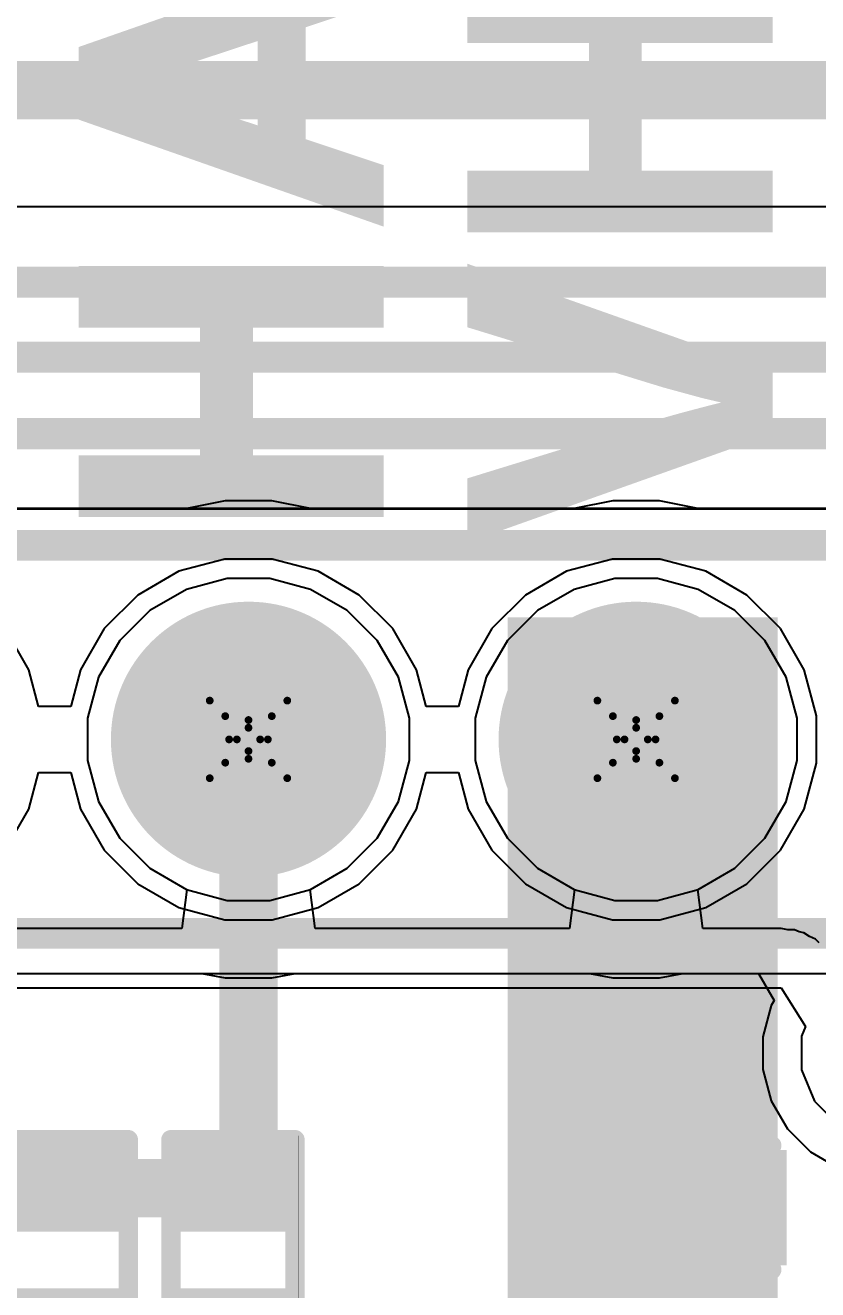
# Model space of a CAD drawing. Header units: inches. Extents: x 0 to 5379, y 0 to 5429.
# Drawn here: x 195.62 to 200.82, y 101.42 to 109.7 of the extents above; entities that cross this region are included whole.
import ezdxf

# ---------------------------------------------------------------- set-up
doc = ezdxf.new("R2010")
doc.units = ezdxf.units.IN
for name, color, linetype in [('Bottom Layer', 5, 'Continuous'), ('Bottom Solder', 6, 'Continuous'), ('Drill Drawing', 1, 'Continuous'), ('GND01', 16, 'Continuous'), ('GND02', 76, 'Continuous'), ('Multi-Layer', 9, 'Continuous'), ('Pad Holes', 156, 'Continuous'), ('PWR', 156, 'Continuous'), ('SIG 01', 90, 'Continuous'), ('Top Layer', 1, 'Continuous'), ('Top Overlay', 2, 'Continuous'), ('Top Paste', 8, 'Continuous'), ('Top Solder', 216, 'Continuous')]:
    doc.layers.add(name, color=color, linetype=linetype)
doc.styles.add('Arial_Bold', font='', dxfattribs={"height": 0.2})
doc.styles.get('Arial_Bold').set_extended_font_data('Arial', bold=True)

# ---------------------------------------------------------------- blocks, each defined once
blk = doc.blocks.new('R___0402_487')
at = {"layer": 'Top Layer'}
for points in [[(-0.6985, -0.3175), (-0.6985, 0.3175), (-0.2413, 0.3175), (-0.2413, -0.3175)], [(0.2413, -0.3175), (0.2413, 0.3175), (0.6985, 0.3175), (0.6985, -0.3175)]]:
    blk.add_hatch(color=1, dxfattribs=at).paths.add_polyline_path(points)
at = {"layer": 'Top Paste'}
for points in [[(-0.6985, -0.3175), (-0.6985, 0.3175), (-0.2413, 0.3175), (-0.2413, -0.3175)], [(0.2413, -0.3175), (0.2413, 0.3175), (0.6985, 0.3175), (0.6985, -0.3175)]]:
    blk.add_hatch(color=8, dxfattribs=at).paths.add_polyline_path(points)
at = {"layer": 'Top Solder'}
for points in [[(-0.7535, -0.3725), (-0.7535, 0.3725), (-0.1863, 0.3725), (-0.1863, -0.3725)], [(0.1863, -0.3725), (0.1863, 0.3725), (0.7535, 0.3725), (0.7535, -0.3725)]]:
    blk.add_hatch(color=216, dxfattribs=at).paths.add_polyline_path(points)
at = {"layer": 'Top Overlay'}
for points in [[(-0.7874, 0.4064, 0.127, 0.127, 0), (0.7874, 0.4064, 0.127, 0.127, 0)], [(-0.7874, 0.4064, 0.127, 0.127, 0), (-0.7874, -0.4064, 0.127, 0.127, 0)], [(0.7874, 0.4064, 0.127, 0.127, 0), (0.7874, -0.4064, 0.127, 0.127, 0)], [(-0.7874, -0.4064, 0.127, 0.127, 0), (0.7874, -0.4064, 0.127, 0.127, 0)], [(-0.8128, -0.4318, 0.00323, 0.00323, 0), (0.8128, -0.4318, 0.00323, 0.00323, 0)]]:
    blk.add_lwpolyline(points, format="xyseb", dxfattribs=at)
for points in [[(-0.8191, 0.4064, 0.0635, 0.0635, 1), (-0.7556, 0.4064, 0.0635, 0.0635, 1)], [(-0.8191, 0.4064, 0.0635, 0.0635, 1), (-0.7556, 0.4064, 0.0635, 0.0635, 1)], [(0.7556, 0.4064, 0.0635, 0.0635, 1), (0.8191, 0.4064, 0.0635, 0.0635, 1)], [(0.7556, 0.4064, 0.0635, 0.0635, 1), (0.8191, 0.4064, 0.0635, 0.0635, 1)], [(-0.8191, -0.4064, 0.0635, 0.0635, 1), (-0.7556, -0.4064, 0.0635, 0.0635, 1)], [(-0.8191, -0.4064, 0.0635, 0.0635, 1), (-0.7556, -0.4064, 0.0635, 0.0635, 1)], [(0.7556, -0.4064, 0.0635, 0.0635, 1), (0.8191, -0.4064, 0.0635, 0.0635, 1)], [(0.7556, -0.4064, 0.0635, 0.0635, 1), (0.8191, -0.4064, 0.0635, 0.0635, 1)], [(-0.8136, -0.4318, 0.00161, 0.00161, 1), (-0.812, -0.4318, 0.00161, 0.00161, 1)], [(0.812, -0.4318, 0.00161, 0.00161, 1), (0.8136, -0.4318, 0.00161, 0.00161, 1)]]:
    blk.add_lwpolyline(points, format="xyseb", close=True, dxfattribs=at)
blk = doc.blocks.new('R___0402_492')
at = {"layer": 'Top Layer'}
for points in [[(-0.6985, -0.3175), (-0.6985, 0.3175), (-0.2413, 0.3175), (-0.2413, -0.3175)], [(0.2413, -0.3175), (0.2413, 0.3175), (0.6985, 0.3175), (0.6985, -0.3175)]]:
    blk.add_hatch(color=1, dxfattribs=at).paths.add_polyline_path(points)
at = {"layer": 'Top Paste'}
for points in [[(-0.6985, -0.3175), (-0.6985, 0.3175), (-0.2413, 0.3175), (-0.2413, -0.3175)], [(0.2413, -0.3175), (0.2413, 0.3175), (0.6985, 0.3175), (0.6985, -0.3175)]]:
    blk.add_hatch(color=8, dxfattribs=at).paths.add_polyline_path(points)
at = {"layer": 'Top Solder'}
for points in [[(-0.7535, -0.3725), (-0.7535, 0.3725), (-0.1863, 0.3725), (-0.1863, -0.3725)], [(0.1863, -0.3725), (0.1863, 0.3725), (0.7535, 0.3725), (0.7535, -0.3725)]]:
    blk.add_hatch(color=216, dxfattribs=at).paths.add_polyline_path(points)
at = {"layer": 'Top Overlay'}
for points in [[(0.7874, 0.4064, 0.127, 0.127, 0), (-0.7874, 0.4064, 0.127, 0.127, 0)], [(-0.7874, -0.4064, 0.127, 0.127, 0), (-0.7874, 0.4064, 0.127, 0.127, 0)], [(0.7874, -0.4064, 0.127, 0.127, 0), (0.7874, 0.4064, 0.127, 0.127, 0)], [(0.7874, -0.4064, 0.127, 0.127, 0), (-0.7874, -0.4064, 0.127, 0.127, 0)], [(0.8128, -0.4318, 0.00323, 0.00323, 0), (-0.8128, -0.4318, 0.00323, 0.00323, 0)]]:
    blk.add_lwpolyline(points, format="xyseb", dxfattribs=at)
for points in [[(-0.8191, 0.4064, 0.0635, 0.0635, 1), (-0.7556, 0.4064, 0.0635, 0.0635, 1)], [(-0.8191, 0.4064, 0.0635, 0.0635, 1), (-0.7556, 0.4064, 0.0635, 0.0635, 1)], [(0.7556, 0.4064, 0.0635, 0.0635, 1), (0.8191, 0.4064, 0.0635, 0.0635, 1)], [(0.7556, 0.4064, 0.0635, 0.0635, 1), (0.8191, 0.4064, 0.0635, 0.0635, 1)], [(-0.8191, -0.4064, 0.0635, 0.0635, 1), (-0.7556, -0.4064, 0.0635, 0.0635, 1)], [(-0.8191, -0.4064, 0.0635, 0.0635, 1), (-0.7556, -0.4064, 0.0635, 0.0635, 1)], [(0.7556, -0.4064, 0.0635, 0.0635, 1), (0.8191, -0.4064, 0.0635, 0.0635, 1)], [(0.7556, -0.4064, 0.0635, 0.0635, 1), (0.8191, -0.4064, 0.0635, 0.0635, 1)], [(-0.8136, -0.4318, 0.00161, 0.00161, 1), (-0.812, -0.4318, 0.00161, 0.00161, 1)], [(0.812, -0.4318, 0.00161, 0.00161, 1), (0.8136, -0.4318, 0.00161, 0.00161, 1)]]:
    blk.add_lwpolyline(points, format="xyseb", close=True, dxfattribs=at)
blk = doc.blocks.new('HDR1X5__814')
at = {"layer": 'Bottom Layer'}
h = blk.add_hatch(color=5, dxfattribs=at)
edge = h.paths.add_edge_path()
edge.add_arc((5.08, 0), 0.8, 0, 360)
h = blk.add_hatch(color=5, dxfattribs=at)
edge = h.paths.add_edge_path()
edge.add_arc((7.62, 0), 0.8, 0, 360)
at = {"layer": 'Bottom Solder'}
h = blk.add_hatch(color=6, dxfattribs=at)
edge = h.paths.add_edge_path()
edge.add_arc((5.08, 0), 0.9016, 0, 360)
h = blk.add_hatch(color=6, dxfattribs=at)
edge = h.paths.add_edge_path()
edge.add_arc((7.62, 0), 0.9016, 0, 360)
at = {"layer": 'GND01'}
h = blk.add_hatch(color=16, dxfattribs=at)
edge = h.paths.add_edge_path()
edge.add_arc((5.08, 0), 0.8, 0, 360)
h = blk.add_hatch(color=16, dxfattribs=at)
edge = h.paths.add_edge_path()
edge.add_arc((7.62, 0), 0.8, 0, 360)
at = {"layer": 'GND02'}
h = blk.add_hatch(color=76, dxfattribs=at)
edge = h.paths.add_edge_path()
edge.add_arc((5.08, 0), 0.8, 0, 360)
h = blk.add_hatch(color=76, dxfattribs=at)
edge = h.paths.add_edge_path()
edge.add_arc((7.62, 0), 0.8, 0, 360)
at = {"layer": 'Multi-Layer'}
h = blk.add_hatch(color=9, dxfattribs=at)
edge = h.paths.add_edge_path()
edge.add_arc((5.08, 0), 0.8, 0, 360)
h = blk.add_hatch(color=9, dxfattribs=at)
edge = h.paths.add_edge_path()
edge.add_arc((7.62, 0), 0.8, 0, 360)
at = {"layer": 'Pad Holes'}
h = blk.add_hatch(color=7, dxfattribs=at)
edge = h.paths.add_edge_path()
edge.add_arc((5.08, 0), 0.475, 0, 360)
h = blk.add_hatch(color=7, dxfattribs=at)
edge = h.paths.add_edge_path()
edge.add_arc((7.62, 0), 0.475, 0, 360)
at = {"layer": 'PWR'}
h = blk.add_hatch(color=156, dxfattribs=at)
edge = h.paths.add_edge_path()
edge.add_arc((5.08, 0), 0.8, 0, 360)
h = blk.add_hatch(color=156, dxfattribs=at)
edge = h.paths.add_edge_path()
edge.add_arc((7.62, 0), 0.8, 0, 360)
at = {"layer": 'SIG 01'}
h = blk.add_hatch(color=90, dxfattribs=at)
edge = h.paths.add_edge_path()
edge.add_arc((5.08, 0), 0.8, 0, 360)
h = blk.add_hatch(color=90, dxfattribs=at)
edge = h.paths.add_edge_path()
edge.add_arc((7.62, 0), 0.8, 0, 360)
at = {"layer": 'Top Layer'}
h = blk.add_hatch(color=1, dxfattribs=at)
edge = h.paths.add_edge_path()
edge.add_arc((5.08, 0), 0.8, 0, 360)
h = blk.add_hatch(color=1, dxfattribs=at)
edge = h.paths.add_edge_path()
edge.add_arc((7.62, 0), 0.8, 0, 360)
at = {"layer": 'Top Solder'}
h = blk.add_hatch(color=216, dxfattribs=at)
edge = h.paths.add_edge_path()
edge.add_arc((5.08, 0), 0.9016, 0, 360)
h = blk.add_hatch(color=216, dxfattribs=at)
edge = h.paths.add_edge_path()
edge.add_arc((7.62, 0), 0.9016, 0, 360)
at = {"layer": 'Top Overlay'}
for points in [[(-1.27, 1.27, 0.2, 0.2, 0), (11.43, 1.27, 0.2, 0.2, 0)], [(-1.27, -1.27, 0.2, 0.2, 0), (11.43, -1.27, 0.2, 0.2, 0)]]:
    blk.add_lwpolyline(points, format="xyseb", dxfattribs=at)
blk = doc.blocks.new('C___0402_1002')
at = {"layer": 'Top Layer'}
for points in [[(-0.6985, -0.3175), (-0.6985, 0.3175), (-0.2413, 0.3175), (-0.2413, -0.3175)], [(0.2413, -0.3175), (0.2413, 0.3175), (0.6985, 0.3175), (0.6985, -0.3175)]]:
    blk.add_hatch(color=1, dxfattribs=at).paths.add_polyline_path(points)
at = {"layer": 'Top Paste'}
for points in [[(-0.6985, -0.3175), (-0.6985, 0.3175), (-0.2413, 0.3175), (-0.2413, -0.3175)], [(0.2413, -0.3175), (0.2413, 0.3175), (0.6985, 0.3175), (0.6985, -0.3175)]]:
    blk.add_hatch(color=8, dxfattribs=at).paths.add_polyline_path(points)
at = {"layer": 'Top Solder'}
for points in [[(-0.7585, -0.3775), (-0.7585, 0.3775), (-0.1813, 0.3775), (-0.1813, -0.3775)], [(0.1813, -0.3775), (0.1813, 0.3775), (0.7585, 0.3775), (0.7585, -0.3775)]]:
    blk.add_hatch(color=216, dxfattribs=at).paths.add_polyline_path(points)
at = {"layer": 'Top Overlay'}
for points in [[(-0.7874, -0.4064, 0.127, 0.127, 0), (-0.7874, 0.4064, 0.127, 0.127, 0)], [(-0.7874, 0.4064, 0.127, 0.127, 0), (-0.2794, 0.4064, 0.127, 0.127, 0)], [(0.2794, 0.4064, 0.127, 0.127, 0), (0.7874, 0.4064, 0.127, 0.127, 0)], [(0.7874, -0.4064, 0.127, 0.127, 0), (0.7874, 0.4064, 0.127, 0.127, 0)], [(-0.7874, -0.4064, 0.127, 0.127, 0), (-0.2794, -0.4064, 0.127, 0.127, 0)], [(0.2794, -0.4064, 0.127, 0.127, 0), (0.7874, -0.4064, 0.127, 0.127, 0)]]:
    blk.add_lwpolyline(points, format="xyseb", dxfattribs=at)
for points in [[(-0.8191, 0.4064, 0.0635, 0.0635, 1), (-0.7556, 0.4064, 0.0635, 0.0635, 1)], [(-0.8191, 0.4064, 0.0635, 0.0635, 1), (-0.7556, 0.4064, 0.0635, 0.0635, 1)], [(-0.3111, 0.4064, 0.0635, 0.0635, 1), (-0.2477, 0.4064, 0.0635, 0.0635, 1)], [(0.2477, 0.4064, 0.0635, 0.0635, 1), (0.3111, 0.4064, 0.0635, 0.0635, 1)], [(0.7556, 0.4064, 0.0635, 0.0635, 1), (0.8191, 0.4064, 0.0635, 0.0635, 1)], [(0.7556, 0.4064, 0.0635, 0.0635, 1), (0.8191, 0.4064, 0.0635, 0.0635, 1)], [(-0.8191, -0.4064, 0.0635, 0.0635, 1), (-0.7556, -0.4064, 0.0635, 0.0635, 1)], [(-0.8191, -0.4064, 0.0635, 0.0635, 1), (-0.7556, -0.4064, 0.0635, 0.0635, 1)], [(-0.3111, -0.4064, 0.0635, 0.0635, 1), (-0.2477, -0.4064, 0.0635, 0.0635, 1)], [(0.2477, -0.4064, 0.0635, 0.0635, 1), (0.3111, -0.4064, 0.0635, 0.0635, 1)], [(0.7556, -0.4064, 0.0635, 0.0635, 1), (0.8191, -0.4064, 0.0635, 0.0635, 1)], [(0.7556, -0.4064, 0.0635, 0.0635, 1), (0.8191, -0.4064, 0.0635, 0.0635, 1)]]:
    blk.add_lwpolyline(points, format="xyseb", close=True, dxfattribs=at)

msp = doc.modelspace()

# ---------------------------------------------------------------- hatches: boundary and pattern name
at = {"layer": 'Top Layer'}
msp.add_hatch(color=1, dxfattribs=at).paths.add_polyline_path([(198.7851, 99.6745), (200.5542, 99.6745), (200.5542, 105.8257), (198.7851, 105.8257)])

# ---------------------------------------------------------------- linework, layer by layer
at = {"layer": 'Bottom Layer'}
for p, q in [((196.9336, 106.5877), (196.6823, 106.5377)), ((197.2413, 106.5877), (196.9336, 106.5877)), ((197.4927, 106.5377), (197.2413, 106.5877)), ((199.4736, 106.5877), (199.2223, 106.5377)), ((199.7813, 106.5877), (199.4736, 106.5877)), ((200.0327, 106.5377), (199.7813, 106.5877)), ((203.7336, 106.5377), (190.4955, 106.5377)), ((196.6823, 106.5377), (194.9527, 106.5377)), ((199.2223, 106.5377), (197.4927, 106.5377)), ((201.7623, 106.5377), (200.0327, 106.5377)), ((190.4955, 103.4937), (203.7336, 103.4937)), ((194.8525, 103.4937), (196.7824, 103.4937)), ((196.7824, 103.4937), (196.9336, 103.4637)), ((197.2413, 103.4637), (197.3925, 103.4937)), ((197.3925, 103.4937), (199.3224, 103.4937)), ((199.3224, 103.4937), (199.4736, 103.4637)), ((199.7813, 103.4637), (199.9325, 103.4937)), ((199.9325, 103.4937), (200.4285, 103.4937)), ((200.4285, 103.4937), (200.5312, 103.3159)), ((196.9336, 103.4637), (197.2413, 103.4637)), ((199.4736, 103.4637), (199.7813, 103.4637)), ((200.5312, 103.3159), (200.5125, 103.2835)), ((200.5125, 103.2835), (200.4574, 103.078)), ((200.4574, 103.078), (200.4574, 102.8652)), ((200.4574, 102.8652), (200.5125, 102.6597)), ((200.5125, 102.6597), (200.6188, 102.4755)), ((200.6188, 102.4755), (200.7693, 102.325)), ((200.7693, 102.325), (200.9535, 102.2187))]:
    msp.add_line(p, q, dxfattribs=at)
at = {"layer": 'Drill Drawing'}
for points in [[(196.8335, 105.2797, 0.0508, 0.0508, 0), (197.0875, 105.1527, 0.0508, 0.0508, 0)], [(196.8335, 105.2797, 0.0508, 0.0508, 0), (196.9605, 105.0257, 0.0508, 0.0508, 0)], [(197.0875, 105.1527, 0.0508, 0.0508, 0), (197.3415, 105.2797, 0.0508, 0.0508, 0)], [(197.2145, 105.0257, 0.0508, 0.0508, 0), (197.3415, 105.2797, 0.0508, 0.0508, 0)], [(199.3735, 105.2797, 0.0508, 0.0508, 0), (199.6275, 105.1527, 0.0508, 0.0508, 0)], [(199.3735, 105.2797, 0.0508, 0.0508, 0), (199.5005, 105.0257, 0.0508, 0.0508, 0)], [(199.6275, 105.1527, 0.0508, 0.0508, 0), (199.8815, 105.2797, 0.0508, 0.0508, 0)], [(199.7545, 105.0257, 0.0508, 0.0508, 0), (199.8815, 105.2797, 0.0508, 0.0508, 0)], [(196.9351, 105.1781, 0.0508, 0.0508, 0), (197.0875, 105.1019, 0.0508, 0.0508, 0)], [(196.9351, 105.1781, 0.0508, 0.0508, 0), (197.0113, 105.0257, 0.0508, 0.0508, 0)], [(197.0875, 105.1019, 0.0508, 0.0508, 0), (197.2399, 105.1781, 0.0508, 0.0508, 0)], [(197.1637, 105.0257, 0.0508, 0.0508, 0), (197.2399, 105.1781, 0.0508, 0.0508, 0)], [(199.4751, 105.1781, 0.0508, 0.0508, 0), (199.6275, 105.1019, 0.0508, 0.0508, 0)], [(199.4751, 105.1781, 0.0508, 0.0508, 0), (199.5513, 105.0257, 0.0508, 0.0508, 0)], [(199.6275, 105.1019, 0.0508, 0.0508, 0), (199.7799, 105.1781, 0.0508, 0.0508, 0)], [(199.7037, 105.0257, 0.0508, 0.0508, 0), (199.7799, 105.1781, 0.0508, 0.0508, 0)], [(196.8335, 104.7717, 0.0508, 0.0508, 0), (196.9605, 105.0257, 0.0508, 0.0508, 0)], [(196.9351, 104.8733, 0.0508, 0.0508, 0), (197.0113, 105.0257, 0.0508, 0.0508, 0)], [(196.9351, 104.8733, 0.0508, 0.0508, 0), (197.0875, 104.9495, 0.0508, 0.0508, 0)], [(197.0875, 104.9495, 0.0508, 0.0508, 0), (197.2399, 104.8733, 0.0508, 0.0508, 0)], [(197.1637, 105.0257, 0.0508, 0.0508, 0), (197.2399, 104.8733, 0.0508, 0.0508, 0)], [(197.2145, 105.0257, 0.0508, 0.0508, 0), (197.3415, 104.7717, 0.0508, 0.0508, 0)], [(199.3735, 104.7717, 0.0508, 0.0508, 0), (199.5005, 105.0257, 0.0508, 0.0508, 0)], [(199.4751, 104.8733, 0.0508, 0.0508, 0), (199.5513, 105.0257, 0.0508, 0.0508, 0)], [(199.4751, 104.8733, 0.0508, 0.0508, 0), (199.6275, 104.9495, 0.0508, 0.0508, 0)], [(199.6275, 104.9495, 0.0508, 0.0508, 0), (199.7799, 104.8733, 0.0508, 0.0508, 0)], [(199.7037, 105.0257, 0.0508, 0.0508, 0), (199.7799, 104.8733, 0.0508, 0.0508, 0)], [(199.7545, 105.0257, 0.0508, 0.0508, 0), (199.8815, 104.7717, 0.0508, 0.0508, 0)], [(196.8335, 104.7717, 0.0508, 0.0508, 0), (197.0875, 104.8987, 0.0508, 0.0508, 0)], [(197.0875, 104.8987, 0.0508, 0.0508, 0), (197.3415, 104.7717, 0.0508, 0.0508, 0)], [(199.3735, 104.7717, 0.0508, 0.0508, 0), (199.6275, 104.8987, 0.0508, 0.0508, 0)], [(199.6275, 104.8987, 0.0508, 0.0508, 0), (199.8815, 104.7717, 0.0508, 0.0508, 0)]]:
    msp.add_lwpolyline(points, format="xyseb", dxfattribs=at)
for points in [[(196.8208, 105.2797, 0.0254, 0.0254, 1), (196.8462, 105.2797, 0.0254, 0.0254, 1)], [(196.8208, 105.2797, 0.0254, 0.0254, 1), (196.8462, 105.2797, 0.0254, 0.0254, 1)], [(197.3288, 105.2797, 0.0254, 0.0254, 1), (197.3542, 105.2797, 0.0254, 0.0254, 1)], [(197.3288, 105.2797, 0.0254, 0.0254, 1), (197.3542, 105.2797, 0.0254, 0.0254, 1)], [(199.3608, 105.2797, 0.0254, 0.0254, 1), (199.3862, 105.2797, 0.0254, 0.0254, 1)], [(199.3608, 105.2797, 0.0254, 0.0254, 1), (199.3862, 105.2797, 0.0254, 0.0254, 1)], [(199.8688, 105.2797, 0.0254, 0.0254, 1), (199.8942, 105.2797, 0.0254, 0.0254, 1)], [(199.8688, 105.2797, 0.0254, 0.0254, 1), (199.8942, 105.2797, 0.0254, 0.0254, 1)], [(196.9224, 105.1781, 0.0254, 0.0254, 1), (196.9478, 105.1781, 0.0254, 0.0254, 1)], [(196.9224, 105.1781, 0.0254, 0.0254, 1), (196.9478, 105.1781, 0.0254, 0.0254, 1)], [(197.0748, 105.1527, 0.0254, 0.0254, 1), (197.1002, 105.1527, 0.0254, 0.0254, 1)], [(197.0748, 105.1527, 0.0254, 0.0254, 1), (197.1002, 105.1527, 0.0254, 0.0254, 1)], [(197.2272, 105.1781, 0.0254, 0.0254, 1), (197.2526, 105.1781, 0.0254, 0.0254, 1)], [(197.2272, 105.1781, 0.0254, 0.0254, 1), (197.2526, 105.1781, 0.0254, 0.0254, 1)], [(199.4624, 105.1781, 0.0254, 0.0254, 1), (199.4878, 105.1781, 0.0254, 0.0254, 1)], [(199.4624, 105.1781, 0.0254, 0.0254, 1), (199.4878, 105.1781, 0.0254, 0.0254, 1)], [(199.6148, 105.1527, 0.0254, 0.0254, 1), (199.6402, 105.1527, 0.0254, 0.0254, 1)], [(199.6148, 105.1527, 0.0254, 0.0254, 1), (199.6402, 105.1527, 0.0254, 0.0254, 1)], [(199.7672, 105.1781, 0.0254, 0.0254, 1), (199.7926, 105.1781, 0.0254, 0.0254, 1)], [(199.7672, 105.1781, 0.0254, 0.0254, 1), (199.7926, 105.1781, 0.0254, 0.0254, 1)], [(197.0748, 105.1019, 0.0254, 0.0254, 1), (197.1002, 105.1019, 0.0254, 0.0254, 1)], [(197.0748, 105.1019, 0.0254, 0.0254, 1), (197.1002, 105.1019, 0.0254, 0.0254, 1)], [(199.6148, 105.1019, 0.0254, 0.0254, 1), (199.6402, 105.1019, 0.0254, 0.0254, 1)], [(199.6148, 105.1019, 0.0254, 0.0254, 1), (199.6402, 105.1019, 0.0254, 0.0254, 1)], [(196.9478, 105.0257, 0.0254, 0.0254, 1), (196.9732, 105.0257, 0.0254, 0.0254, 1)], [(196.9478, 105.0257, 0.0254, 0.0254, 1), (196.9732, 105.0257, 0.0254, 0.0254, 1)], [(196.9986, 105.0257, 0.0254, 0.0254, 1), (197.024, 105.0257, 0.0254, 0.0254, 1)], [(196.9986, 105.0257, 0.0254, 0.0254, 1), (197.024, 105.0257, 0.0254, 0.0254, 1)], [(197.0748, 104.9495, 0.0254, 0.0254, 1), (197.1002, 104.9495, 0.0254, 0.0254, 1)], [(197.0748, 104.9495, 0.0254, 0.0254, 1), (197.1002, 104.9495, 0.0254, 0.0254, 1)], [(197.151, 105.0257, 0.0254, 0.0254, 1), (197.1764, 105.0257, 0.0254, 0.0254, 1)], [(197.151, 105.0257, 0.0254, 0.0254, 1), (197.1764, 105.0257, 0.0254, 0.0254, 1)], [(197.2018, 105.0257, 0.0254, 0.0254, 1), (197.2272, 105.0257, 0.0254, 0.0254, 1)], [(197.2018, 105.0257, 0.0254, 0.0254, 1), (197.2272, 105.0257, 0.0254, 0.0254, 1)], [(199.4878, 105.0257, 0.0254, 0.0254, 1), (199.5132, 105.0257, 0.0254, 0.0254, 1)], [(199.4878, 105.0257, 0.0254, 0.0254, 1), (199.5132, 105.0257, 0.0254, 0.0254, 1)], [(199.5386, 105.0257, 0.0254, 0.0254, 1), (199.564, 105.0257, 0.0254, 0.0254, 1)], [(199.5386, 105.0257, 0.0254, 0.0254, 1), (199.564, 105.0257, 0.0254, 0.0254, 1)], [(199.6148, 104.9495, 0.0254, 0.0254, 1), (199.6402, 104.9495, 0.0254, 0.0254, 1)], [(199.6148, 104.9495, 0.0254, 0.0254, 1), (199.6402, 104.9495, 0.0254, 0.0254, 1)], [(199.691, 105.0257, 0.0254, 0.0254, 1), (199.7164, 105.0257, 0.0254, 0.0254, 1)], [(199.691, 105.0257, 0.0254, 0.0254, 1), (199.7164, 105.0257, 0.0254, 0.0254, 1)], [(199.7418, 105.0257, 0.0254, 0.0254, 1), (199.7672, 105.0257, 0.0254, 0.0254, 1)], [(199.7418, 105.0257, 0.0254, 0.0254, 1), (199.7672, 105.0257, 0.0254, 0.0254, 1)], [(196.9224, 104.8733, 0.0254, 0.0254, 1), (196.9478, 104.8733, 0.0254, 0.0254, 1)], [(196.9224, 104.8733, 0.0254, 0.0254, 1), (196.9478, 104.8733, 0.0254, 0.0254, 1)], [(197.0748, 104.8987, 0.0254, 0.0254, 1), (197.1002, 104.8987, 0.0254, 0.0254, 1)], [(197.0748, 104.8987, 0.0254, 0.0254, 1), (197.1002, 104.8987, 0.0254, 0.0254, 1)], [(197.2272, 104.8733, 0.0254, 0.0254, 1), (197.2526, 104.8733, 0.0254, 0.0254, 1)], [(197.2272, 104.8733, 0.0254, 0.0254, 1), (197.2526, 104.8733, 0.0254, 0.0254, 1)], [(199.4624, 104.8733, 0.0254, 0.0254, 1), (199.4878, 104.8733, 0.0254, 0.0254, 1)], [(199.4624, 104.8733, 0.0254, 0.0254, 1), (199.4878, 104.8733, 0.0254, 0.0254, 1)], [(199.6148, 104.8987, 0.0254, 0.0254, 1), (199.6402, 104.8987, 0.0254, 0.0254, 1)], [(199.6148, 104.8987, 0.0254, 0.0254, 1), (199.6402, 104.8987, 0.0254, 0.0254, 1)], [(199.7672, 104.8733, 0.0254, 0.0254, 1), (199.7926, 104.8733, 0.0254, 0.0254, 1)], [(199.7672, 104.8733, 0.0254, 0.0254, 1), (199.7926, 104.8733, 0.0254, 0.0254, 1)], [(196.8208, 104.7717, 0.0254, 0.0254, 1), (196.8462, 104.7717, 0.0254, 0.0254, 1)], [(196.8208, 104.7717, 0.0254, 0.0254, 1), (196.8462, 104.7717, 0.0254, 0.0254, 1)], [(197.3288, 104.7717, 0.0254, 0.0254, 1), (197.3542, 104.7717, 0.0254, 0.0254, 1)], [(197.3288, 104.7717, 0.0254, 0.0254, 1), (197.3542, 104.7717, 0.0254, 0.0254, 1)], [(199.3608, 104.7717, 0.0254, 0.0254, 1), (199.3862, 104.7717, 0.0254, 0.0254, 1)], [(199.3608, 104.7717, 0.0254, 0.0254, 1), (199.3862, 104.7717, 0.0254, 0.0254, 1)], [(199.8688, 104.7717, 0.0254, 0.0254, 1), (199.8942, 104.7717, 0.0254, 0.0254, 1)], [(199.8688, 104.7717, 0.0254, 0.0254, 1), (199.8942, 104.7717, 0.0254, 0.0254, 1)]]:
    msp.add_lwpolyline(points, format="xyseb", close=True, dxfattribs=at)
at = {"layer": 'GND01'}
for p, q in [((196.9487, 106.0797), (196.6807, 106.0078)), ((197.2263, 106.0797), (196.9487, 106.0797)), ((197.4943, 106.0078), (197.2263, 106.0797)), ((199.4887, 106.0797), (199.2207, 106.0078)), ((199.7663, 106.0797), (199.4887, 106.0797)), ((200.0343, 106.0078), (199.7663, 106.0797)), ((196.6807, 106.0078), (196.4403, 105.8691)), ((197.7347, 105.8691), (197.4943, 106.0078)), ((199.2207, 106.0078), (198.9803, 105.8691)), ((200.2747, 105.8691), (200.0343, 106.0078)), ((196.4403, 105.8691), (196.2441, 105.6728)), ((197.9309, 105.6728), (197.7347, 105.8691)), ((198.9803, 105.8691), (198.7841, 105.6728)), ((200.4709, 105.6728), (200.2747, 105.8691)), ((196.2441, 105.6728), (196.1053, 105.4325)), ((198.0697, 105.4325), (197.9309, 105.6728)), ((198.7841, 105.6728), (198.6453, 105.4325)), ((200.6097, 105.4325), (200.4709, 105.6728)), ((196.1053, 105.4325), (196.0335, 105.1644)), ((198.1415, 105.1644), (198.0697, 105.4325)), ((198.6453, 105.4325), (198.5735, 105.1644)), ((200.6815, 105.1644), (200.6097, 105.4325)), ((196.0335, 105.1644), (196.0335, 104.8869)), ((198.1415, 104.8869), (198.1415, 105.1644)), ((198.5735, 105.1644), (198.5735, 104.8869)), ((200.6815, 104.8869), (200.6815, 105.1644)), ((196.0335, 104.8869), (196.1053, 104.6188)), ((198.0697, 104.6188), (198.1415, 104.8869)), ((198.5735, 104.8869), (198.6453, 104.6188)), ((200.6097, 104.6188), (200.6815, 104.8869)), ((196.1053, 104.6188), (196.2441, 104.3785)), ((197.9309, 104.3785), (198.0697, 104.6188)), ((198.6453, 104.6188), (198.7841, 104.3785)), ((200.4709, 104.3785), (200.6097, 104.6188)), ((196.2441, 104.3785), (196.4403, 104.1822)), ((197.7347, 104.1822), (197.9309, 104.3785)), ((198.7841, 104.3785), (198.9803, 104.1822)), ((200.2747, 104.1822), (200.4709, 104.3785)), ((196.4403, 104.1822), (196.6807, 104.0435)), ((197.4943, 104.0435), (197.7347, 104.1822)), ((198.9803, 104.1822), (199.2207, 104.0435)), ((200.0343, 104.0435), (200.2747, 104.1822)), ((196.6807, 104.0435), (196.9487, 103.9717)), ((197.2263, 103.9717), (197.4943, 104.0435)), ((199.2207, 104.0435), (199.4887, 103.9717)), ((199.7663, 103.9717), (200.0343, 104.0435)), ((196.9487, 103.9717), (197.2263, 103.9717)), ((199.4887, 103.9717), (199.7663, 103.9717))]:
    msp.add_line(p, q, dxfattribs=at)
at = {"layer": 'GND02'}
for p, q in [((196.9487, 106.0797), (196.6807, 106.0078)), ((197.2263, 106.0797), (196.9487, 106.0797)), ((197.4943, 106.0078), (197.2263, 106.0797)), ((199.4887, 106.0797), (199.2207, 106.0078)), ((199.7663, 106.0797), (199.4887, 106.0797)), ((200.0343, 106.0078), (199.7663, 106.0797)), ((196.6807, 106.0078), (196.4403, 105.8691)), ((197.7347, 105.8691), (197.4943, 106.0078)), ((199.2207, 106.0078), (198.9803, 105.8691)), ((200.2747, 105.8691), (200.0343, 106.0078)), ((196.4403, 105.8691), (196.2441, 105.6728)), ((197.9309, 105.6728), (197.7347, 105.8691)), ((198.9803, 105.8691), (198.7841, 105.6728)), ((200.4709, 105.6728), (200.2747, 105.8691)), ((196.2441, 105.6728), (196.1053, 105.4325)), ((198.0697, 105.4325), (197.9309, 105.6728)), ((198.7841, 105.6728), (198.6453, 105.4325)), ((200.6097, 105.4325), (200.4709, 105.6728)), ((196.1053, 105.4325), (196.0335, 105.1644)), ((198.1415, 105.1644), (198.0697, 105.4325)), ((198.6453, 105.4325), (198.5735, 105.1644)), ((200.6815, 105.1644), (200.6097, 105.4325)), ((196.0335, 105.1644), (196.0335, 104.8869)), ((198.1415, 104.8869), (198.1415, 105.1644)), ((198.5735, 105.1644), (198.5735, 104.8869)), ((200.6815, 104.8869), (200.6815, 105.1644)), ((196.0335, 104.8869), (196.1053, 104.6188)), ((198.0697, 104.6188), (198.1415, 104.8869)), ((198.5735, 104.8869), (198.6453, 104.6188)), ((200.6097, 104.6188), (200.6815, 104.8869)), ((196.1053, 104.6188), (196.2441, 104.3785)), ((197.9309, 104.3785), (198.0697, 104.6188)), ((198.6453, 104.6188), (198.7841, 104.3785)), ((200.4709, 104.3785), (200.6097, 104.6188)), ((196.2441, 104.3785), (196.4403, 104.1822)), ((197.7347, 104.1822), (197.9309, 104.3785)), ((198.7841, 104.3785), (198.9803, 104.1822)), ((200.2747, 104.1822), (200.4709, 104.3785)), ((196.4403, 104.1822), (196.6807, 104.0435)), ((197.4943, 104.0435), (197.7347, 104.1822)), ((198.9803, 104.1822), (199.2207, 104.0435)), ((200.0343, 104.0435), (200.2747, 104.1822)), ((196.6807, 104.0435), (196.9487, 103.9717)), ((197.2263, 103.9717), (197.4943, 104.0435)), ((199.2207, 104.0435), (199.4887, 103.9717)), ((199.7663, 103.9717), (200.0343, 104.0435)), ((196.9487, 103.9717), (197.2263, 103.9717)), ((199.4887, 103.9717), (199.7663, 103.9717))]:
    msp.add_line(p, q, dxfattribs=at)
at = {"layer": 'PWR'}
for p, q in [((196.9487, 106.0797), (196.6807, 106.0078)), ((197.2263, 106.0797), (196.9487, 106.0797)), ((197.4943, 106.0078), (197.2263, 106.0797)), ((199.4887, 106.0797), (199.2207, 106.0078)), ((199.7663, 106.0797), (199.4887, 106.0797)), ((200.0343, 106.0078), (199.7663, 106.0797)), ((196.6807, 106.0078), (196.4403, 105.8691)), ((197.7347, 105.8691), (197.4943, 106.0078)), ((199.2207, 106.0078), (198.9803, 105.8691)), ((200.2747, 105.8691), (200.0343, 106.0078)), ((196.4403, 105.8691), (196.2441, 105.6728)), ((197.9309, 105.6728), (197.7347, 105.8691)), ((198.9803, 105.8691), (198.7841, 105.6728)), ((200.4709, 105.6728), (200.2747, 105.8691)), ((196.2441, 105.6728), (196.1053, 105.4325)), ((198.0697, 105.4325), (197.9309, 105.6728)), ((198.7841, 105.6728), (198.6453, 105.4325)), ((200.6097, 105.4325), (200.4709, 105.6728)), ((196.1053, 105.4325), (196.0335, 105.1644)), ((198.1415, 105.1644), (198.0697, 105.4325)), ((198.6453, 105.4325), (198.5735, 105.1644)), ((200.6815, 105.1644), (200.6097, 105.4325)), ((196.0335, 105.1644), (196.0335, 104.8869)), ((198.1415, 104.8869), (198.1415, 105.1644)), ((198.5735, 105.1644), (198.5735, 104.8869)), ((200.6815, 104.8869), (200.6815, 105.1644)), ((196.0335, 104.8869), (196.1053, 104.6188)), ((198.0697, 104.6188), (198.1415, 104.8869)), ((198.5735, 104.8869), (198.6453, 104.6188)), ((200.6097, 104.6188), (200.6815, 104.8869)), ((196.1053, 104.6188), (196.2441, 104.3785)), ((197.9309, 104.3785), (198.0697, 104.6188)), ((198.6453, 104.6188), (198.7841, 104.3785)), ((200.4709, 104.3785), (200.6097, 104.6188)), ((196.2441, 104.3785), (196.4403, 104.1822)), ((197.7347, 104.1822), (197.9309, 104.3785)), ((198.7841, 104.3785), (198.9803, 104.1822)), ((200.2747, 104.1822), (200.4709, 104.3785)), ((196.4403, 104.1822), (196.6807, 104.0435)), ((197.4943, 104.0435), (197.7347, 104.1822)), ((198.9803, 104.1822), (199.2207, 104.0435)), ((200.0343, 104.0435), (200.2747, 104.1822)), ((196.684, 104.0426), (196.6506, 103.7886)), ((196.6807, 104.0435), (196.684, 104.0426)), ((197.4909, 104.0426), (197.4943, 104.0435)), ((197.5244, 103.7886), (197.4909, 104.0426)), ((199.224, 104.0426), (199.1906, 103.7886)), ((199.2207, 104.0435), (199.224, 104.0426)), ((200.0309, 104.0426), (200.0343, 104.0435)), ((200.0644, 103.7886), (200.0309, 104.0426)), ((196.6506, 103.7886), (194.9844, 103.7886)), ((199.1906, 103.7886), (197.5244, 103.7886)), ((200.5786, 103.7886), (200.0644, 103.7886)), ((200.6214, 103.78), (200.5786, 103.7886)), ((200.6651, 103.7788), (200.6214, 103.78)), ((200.6951, 103.7654), (200.6651, 103.7788)), ((200.7272, 103.759), (200.6951, 103.7654)), ((200.7636, 103.7347), (200.7272, 103.759)), ((200.8035, 103.7168), (200.7636, 103.7347)), ((200.826, 103.693), (200.8035, 103.7168)), ((187.4011, 103.4001), (200.5786, 103.4001)), ((200.5786, 103.4001), (200.738, 103.1461)), ((200.738, 103.1461), (200.7114, 103.0818)), ((200.7114, 103.0818), (200.7114, 102.8614)), ((200.7114, 102.8614), (200.7957, 102.6578)), ((200.7957, 102.6578), (200.9516, 102.5019))]:
    msp.add_line(p, q, dxfattribs=at)
at = {"layer": 'SIG 01'}
for p, q in [((206.1962, 108.5122), (190.2259, 108.5122)), ((191.2876, 106.5355), (223.0523, 106.5355)), ((196.932, 106.2067), (196.6316, 106.1262)), ((197.243, 106.2067), (196.932, 106.2067)), ((197.5433, 106.1262), (197.243, 106.2067)), ((199.472, 106.2067), (199.1716, 106.1262)), ((199.783, 106.2067), (199.472, 106.2067)), ((200.0833, 106.1262), (199.783, 106.2067)), ((196.6316, 106.1262), (196.3623, 105.9707)), ((197.8126, 105.9707), (197.5433, 106.1262)), ((199.1716, 106.1262), (198.9023, 105.9707)), ((200.3526, 105.9707), (200.0833, 106.1262)), ((196.3623, 105.9707), (196.1425, 105.7508)), ((198.0325, 105.7508), (197.8126, 105.9707)), ((198.9023, 105.9707), (198.6825, 105.7508)), ((200.5725, 105.7508), (200.3526, 105.9707)), ((195.648, 105.4815), (195.4925, 105.7508)), ((196.1425, 105.7508), (195.987, 105.4815)), ((198.188, 105.4815), (198.0325, 105.7508)), ((198.6825, 105.7508), (198.527, 105.4815)), ((200.728, 105.4815), (200.5725, 105.7508)), ((195.7123, 105.2415), (195.648, 105.4815)), ((195.987, 105.4815), (195.9227, 105.2415)), ((198.2523, 105.2415), (198.188, 105.4815)), ((198.527, 105.4815), (198.4627, 105.2415)), ((200.8085, 105.1811), (200.728, 105.4815)), ((195.9227, 105.2415), (195.7123, 105.2415)), ((198.4627, 105.2415), (198.2523, 105.2415)), ((200.8085, 104.8702), (200.8085, 105.1811)), ((195.648, 104.5698), (195.7123, 104.8098)), ((195.7123, 104.8098), (195.9227, 104.8098)), ((195.9227, 104.8098), (195.987, 104.5698)), ((198.188, 104.5698), (198.2523, 104.8098)), ((198.2523, 104.8098), (198.4627, 104.8098)), ((198.4627, 104.8098), (198.527, 104.5698)), ((200.728, 104.5698), (200.8085, 104.8702)), ((195.4925, 104.3005), (195.648, 104.5698)), ((195.987, 104.5698), (196.1425, 104.3005)), ((198.0325, 104.3005), (198.188, 104.5698)), ((198.527, 104.5698), (198.6825, 104.3005)), ((200.5725, 104.3005), (200.728, 104.5698)), ((196.1425, 104.3005), (196.3623, 104.0806)), ((197.8126, 104.0806), (198.0325, 104.3005)), ((198.6825, 104.3005), (198.9023, 104.0806)), ((200.3526, 104.0806), (200.5725, 104.3005)), ((196.3623, 104.0806), (196.6316, 103.9251)), ((197.5433, 103.9251), (197.8126, 104.0806)), ((198.9023, 104.0806), (199.1716, 103.9251)), ((200.0833, 103.9251), (200.3526, 104.0806)), ((196.6316, 103.9251), (196.932, 103.8447)), ((197.243, 103.8447), (197.5433, 103.9251)), ((199.1716, 103.9251), (199.472, 103.8447)), ((199.783, 103.8447), (200.0833, 103.9251)), ((196.932, 103.8447), (197.243, 103.8447)), ((199.472, 103.8447), (199.783, 103.8447))]:
    msp.add_line(p, q, dxfattribs=at)
for points in [[(190.2259, 108.0202, 0.2032, 0.2032, 0), (271.655, 108.0202, 0.2032, 0.2032, 0)], [(190.6676, 107.5287, 0.2032, 0.2032, 0), (271.3147, 107.5287, 0.2032, 0.2032, 0)], [(191.0838, 107.0276, 0.2032, 0.2032, 0), (270.9651, 107.0276, 0.2032, 0.2032, 0)]]:
    msp.add_lwpolyline(points, format="xyseb", dxfattribs=at)
at = {"layer": 'Top Layer'}
for points in [[(183.6464, 109.2761, 0.381, 0.381, 0), (203.0987, 109.2761, 0.381, 0.381, 0)], [(197.0875, 102.0875, 0.381, 0.381, 0), (197.0875, 105.0257, 0.381, 0.381, 0)], [(195.9953, 102.0875, 0.381, 0.381, 0), (197.0875, 102.0875, 0.381, 0.381, 0)]]:
    msp.add_lwpolyline(points, format="xyseb", dxfattribs=at)
for points in [[(196.9922, 105.0257, 0.1905, 0.1905, 1), (197.1827, 105.0257, 0.1905, 0.1905, 1)], [(195.9, 102.0875, 0.1905, 0.1905, 1), (196.0905, 102.0875, 0.1905, 0.1905, 1)], [(196.9922, 102.0875, 0.1905, 0.1905, 1), (197.1827, 102.0875, 0.1905, 0.1905, 1)], [(196.9922, 102.0875, 0.1905, 0.1905, 1), (197.1827, 102.0875, 0.1905, 0.1905, 1)]]:
    msp.add_lwpolyline(points, format="xyseb", close=True, dxfattribs=at)

# ---------------------------------------------------------------- block references
for name, p in [('HDR1X5__814', (192.0075, 105.0257)), ('C___0402_1002', (200.7955, 101.9605))]:
    msp.add_blockref(name, p)
for name, p, rotation in [('R___0402_492', (195.8933, 101.6176), 270), ('R___0402_487', (196.9855, 101.6176), 90)]:
    msp.add_blockref(name, p, dxfattribs=dict(rotation=rotation))

# ---------------------------------------------------------------- texts
at = {"layer": 'Top Overlay', "style": 'Arial_Bold'}
for s, p in [('VHALL', (200.5219, 106.2957)), ('HALL3', (197.9736, 106.2957))]:
    msp.add_text(s, height=2, rotation=90, dxfattribs=at).set_placement(p)

doc.saveas('drawing.dxf')
